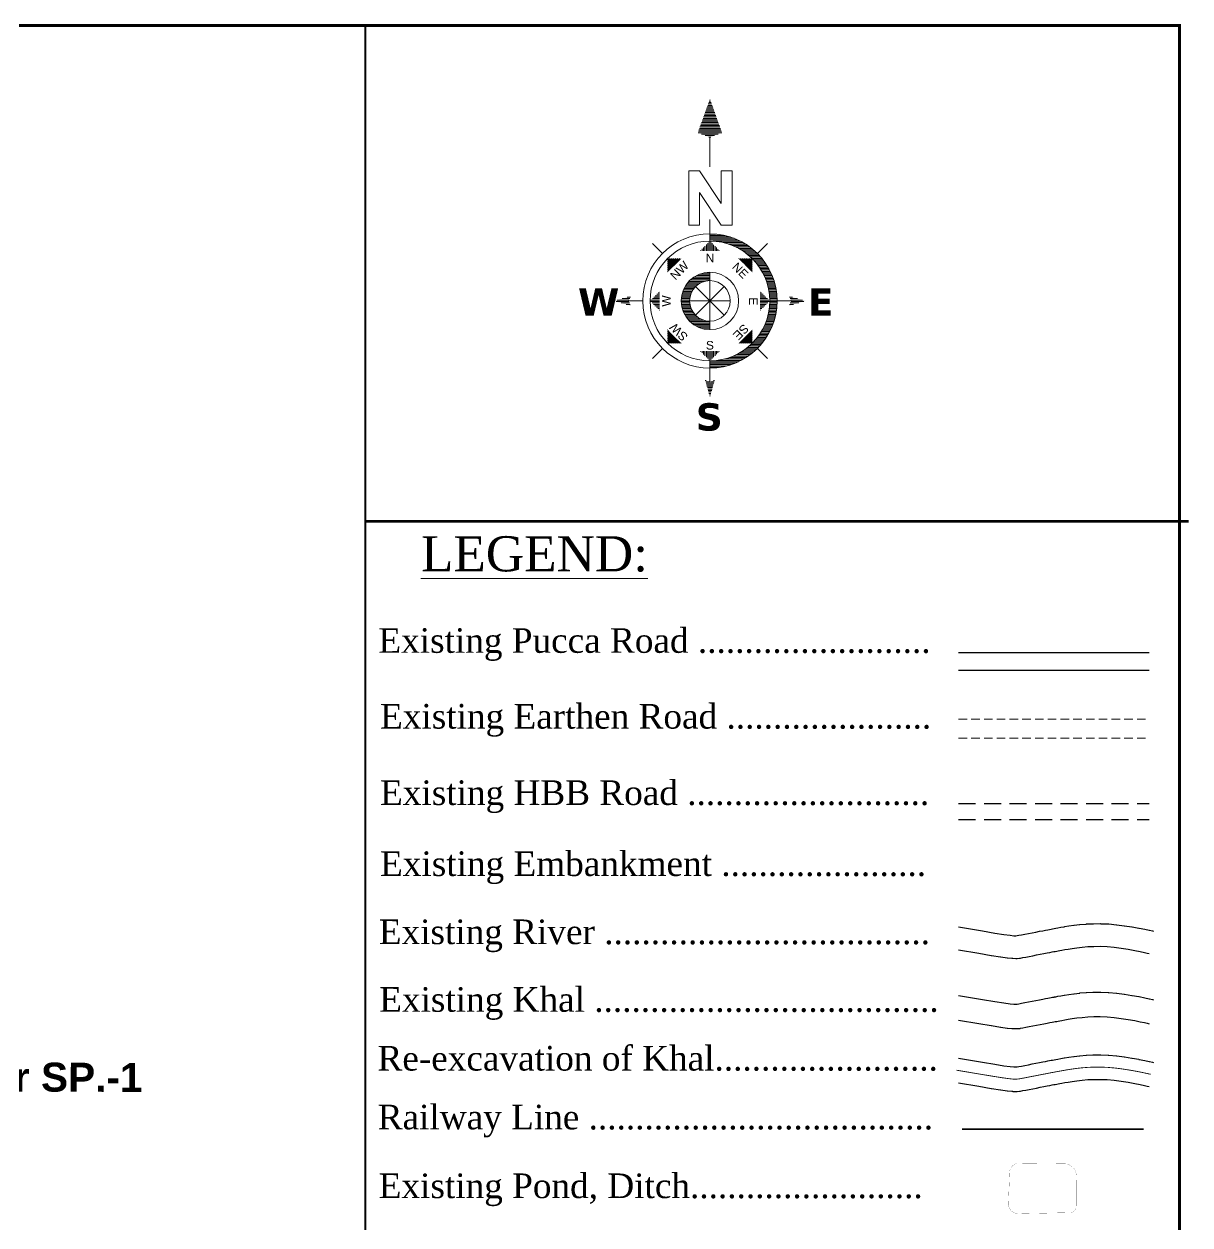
# Model space of a CAD drawing. Header units: millimetres. Extents: x 103 to 39683, y -105172 to -48.
# Drawn here: x 38998 to 39683, y -104500 to -103794 of the extents above; entities that cross this region are included whole.
import ezdxf
from ezdxf.enums import TextEntityAlignment as Align

# ---------------------------------------------------------------- set-up
doc = ezdxf.new("R2010")
doc.units = ezdxf.units.MM
doc.header["$MEASUREMENT"] = 0
for name, pattern in [('CENTERX2', [4, 2.5, -0.5, 0.5, -0.5]), ('DASHED2', [0.375, 0.25, -0.125]), ('HIDDENX2', [0.75, 0.5, -0.25])]:
    doc.linetypes.add(name, pattern=pattern)
for name, color, linetype in [('boundary', 7, 'Continuous'), ('Earthen Emb', 42, 'Continuous'), ('HBB_BFS Road', 7, 'DASHED2'), ('Khal', 4, 'Continuous'), ('RIVER', 150, 'Continuous'), ('TEXT', 5, 'Continuous')]:
    doc.layers.add(name, color=color, linetype=linetype)
for name, color, linetype, lineweight in [('Earthan Road', 7, 'DASHED2', 9), ('line', 10, 'Continuous', 9), ('OUTLINE', 7, 'Continuous', 15), ('p2', 32, 'Continuous', 15), ('Pond or Ditch', 7, 'Continuous', 9), ('PUCCA ROAD', 1, 'Continuous', 30), ('Rail Line', 14, 'TRACKS', 35)]:
    doc.layers.add(name, color=color, linetype=linetype, lineweight=lineweight)
doc.styles.add('b', font='times.ttf')
doc.styles.add('LEG', font='romantic.ttf')
doc.styles.add('Romans', font='arial.ttf')
doc.styles.get("Standard").update_dxf_attribs({"font": 'arial.ttf'})
doc.styles.add('sum', font='arialbd.ttf')
doc.linetypes.add('TRACKS', pattern='A,0.15,[130,ltypeshp.shx,S=0.25,R=0,X=0,Y=0],0.15', length=0.3)
pattern_1 = [(360, (26.19663, 31.512), (2e-14, 0.2822134), [])]
pattern_2 = [(360, (26.19663, 27.11894), (2e-14, 0.2822134), [])]
pattern_3 = [(180, (26.19663, 27.11894), (2e-14, 0.2822134), [])]
pattern_4 = [(45, (26.19663, 27.11894), (-0.199555, 0.199555), [])]
pattern_5 = [(90, (26.19663, 27.11894), (-0.2822134, 2e-14), [])]
pattern_6 = [(135, (26.19663, 27.11894), (-0.199555, -0.199555), [])]
pattern_7 = [(180, (26.19663, 27.11894), (-2e-14, -0.2822134), [])]
pattern_8 = [(225, (26.19663, 27.11894), (0.199555, -0.199555), [])]
pattern_9 = [(270, (26.19663, 27.11894), (0.2822134, -2e-14), [])]
pattern_10 = [(315, (26.19663, 27.11894), (0.199555, 0.199555), [])]

# ---------------------------------------------------------------- blocks, each defined once
blk = doc.blocks.new('A$C5FE22593')
h = blk.add_hatch()
h.set_pattern_fill('_USER', color=11, scale=0.282213, style=0, pattern_type=0)
h.set_pattern_definition(pattern_1)
h.paths.add_polyline_path([(26.2, 66.79), (23.84, 60.2), (26.2, 59.26), (28.55, 60.2)])
h = blk.add_hatch()
h.set_pattern_fill('_USER', color=11, scale=0.282213, style=0, pattern_type=0)
h.set_pattern_definition(pattern_1)
h.paths.add_polyline_path([(26.2, 66.79), (23.84, 60.2), (26.2, 59.26), (28.55, 60.2)])
h = blk.add_hatch()
h.set_pattern_fill('_USER', color=11, scale=0.282213, style=0, pattern_type=0)
h.set_pattern_definition(pattern_1)
h.paths.add_polyline_path([(26.2, 66.79), (23.84, 60.2), (26.2, 59.26), (28.55, 60.2)])
h = blk.add_hatch()
h.set_pattern_fill('_USER', color=11, scale=0.282213, style=0, pattern_type=0)
h.set_pattern_definition(pattern_1)
h.paths.add_polyline_path([(26.2, 66.79), (23.84, 60.2), (26.2, 59.26), (28.55, 60.2)])
h = blk.add_hatch(color=11)
h.paths.add_polyline_path([(26.2, 15.36), (26.2, 13.92, 1), (26.2, 40.32), (26.2, 38.88, -1)])
h.paths.add_polyline_path([(26.2, 31.11), (26.2, 32.76, 1), (26.2, 21.47), (26.2, 23.13, -1)])
h = blk.add_hatch(color=11)
h.paths.add_polyline_path([(26.2, 15.36), (26.2, 13.92, 1), (26.2, 40.32), (26.2, 38.88, -1)])
h.paths.add_polyline_path([(26.2, 31.11), (26.2, 32.76, 1), (26.2, 21.47), (26.2, 23.13, -1)])
h = blk.add_hatch(color=11)
h.paths.add_polyline_path([(26.2, 15.36), (26.2, 13.92, 1), (26.2, 40.32), (26.2, 38.88, -1)])
h.paths.add_polyline_path([(26.2, 31.11), (26.2, 32.76, 1), (26.2, 21.47), (26.2, 23.13, -1)])
h = blk.add_hatch(color=11)
h.paths.add_polyline_path([(26.2, 15.36), (26.2, 13.92, 1), (26.2, 40.32), (26.2, 38.88, -1)])
h.paths.add_polyline_path([(26.2, 31.11), (26.2, 32.76, 1), (26.2, 21.47), (26.2, 23.13, -1)])
h = blk.add_hatch()
h.set_pattern_fill('_USER', color=11, scale=0.282213, style=0, pattern_type=0)
h.set_pattern_definition(pattern_2)
h.paths.add_polyline_path([(39.4, 27.12, 0.414214), (26.2, 40.32), (26.2, 38.88, -0.414214), (37.96, 27.12, -0.414214), (26.2, 15.36), (26.2, 13.92, 0.414214)])
h = blk.add_hatch()
h.set_pattern_fill('_USER', color=11, scale=0.282213, style=0, pattern_type=0)
h.set_pattern_definition(pattern_2)
h.paths.add_polyline_path([(39.4, 27.12, 0.414214), (26.2, 40.32), (26.2, 38.88, -0.414214), (37.96, 27.12, -0.414214), (26.2, 15.36), (26.2, 13.92, 0.414214)])
h = blk.add_hatch()
h.set_pattern_fill('_USER', color=11, scale=0.282213, style=0, pattern_type=0)
h.set_pattern_definition(pattern_2)
h.paths.add_polyline_path([(39.4, 27.12, 0.414214), (26.2, 40.32), (26.2, 38.88, -0.414214), (37.96, 27.12, -0.414214), (26.2, 15.36), (26.2, 13.92, 0.414214)])
h = blk.add_hatch()
h.set_pattern_fill('_USER', color=11, scale=0.282213, style=0, pattern_type=0)
h.set_pattern_definition(pattern_2)
h.paths.add_polyline_path([(39.4, 27.12, 0.414214), (26.2, 40.32), (26.2, 38.88, -0.414214), (37.96, 27.12, -0.414214), (26.2, 15.36), (26.2, 13.92, 0.414214)])
h = blk.add_hatch()
h.set_pattern_fill('_USER', color=11, scale=0.282213, angle=90, style=0, pattern_type=0)
h.set_pattern_definition(pattern_5)
h.paths.add_polyline_path([(28.08, 37), (26.2, 38.88), (24.32, 37)])
h = blk.add_hatch()
h.set_pattern_fill('_USER', color=11, scale=0.282213, angle=90, style=0, pattern_type=0)
h.set_pattern_definition(pattern_5)
h.paths.add_polyline_path([(28.08, 37), (26.2, 38.88), (24.32, 37)])
h = blk.add_hatch()
h.set_pattern_fill('_USER', color=11, scale=0.282213, angle=90, style=0, pattern_type=0)
h.set_pattern_definition(pattern_5)
h.paths.add_polyline_path([(28.08, 37), (26.2, 38.88), (24.32, 37)])
h = blk.add_hatch()
h.set_pattern_fill('_USER', color=11, scale=0.282213, angle=90, style=0, pattern_type=0)
h.set_pattern_definition(pattern_5)
h.paths.add_polyline_path([(28.08, 37), (26.2, 38.88), (24.32, 37)])
h = blk.add_hatch()
h.set_pattern_fill('_USER', color=11, scale=0.282213, angle=135, style=0, pattern_type=0)
h.set_pattern_definition(pattern_6)
h.paths.add_polyline_path([(20.54, 35.43), (17.88, 35.43), (17.88, 32.77)])
h = blk.add_hatch()
h.set_pattern_fill('_USER', color=11, scale=0.282213, angle=135, style=0, pattern_type=0)
h.set_pattern_definition(pattern_6)
h.paths.add_polyline_path([(20.54, 35.43), (17.88, 35.43), (17.88, 32.77)])
h = blk.add_hatch()
h.set_pattern_fill('_USER', color=11, scale=0.282213, angle=135, style=0, pattern_type=0)
h.set_pattern_definition(pattern_6)
h.paths.add_polyline_path([(20.54, 35.43), (17.88, 35.43), (17.88, 32.77)])
h = blk.add_hatch()
h.set_pattern_fill('_USER', color=11, scale=0.282213, angle=135, style=0, pattern_type=0)
h.set_pattern_definition(pattern_6)
h.paths.add_polyline_path([(20.54, 35.43), (17.88, 35.43), (17.88, 32.77)])
h = blk.add_hatch()
h.set_pattern_fill('_USER', color=11, scale=0.282213, angle=45, style=0, pattern_type=0)
h.set_pattern_definition(pattern_4)
h.paths.add_polyline_path([(34.51, 32.77), (34.51, 35.43), (31.85, 35.43)])
h = blk.add_hatch()
h.set_pattern_fill('_USER', color=11, scale=0.282213, angle=45, style=0, pattern_type=0)
h.set_pattern_definition(pattern_4)
h.paths.add_polyline_path([(34.51, 32.77), (34.51, 35.43), (31.85, 35.43)])
h = blk.add_hatch()
h.set_pattern_fill('_USER', color=11, scale=0.282213, angle=45, style=0, pattern_type=0)
h.set_pattern_definition(pattern_4)
h.paths.add_polyline_path([(34.51, 32.77), (34.51, 35.43), (31.85, 35.43)])
h = blk.add_hatch()
h.set_pattern_fill('_USER', color=11, scale=0.282213, angle=45, style=0, pattern_type=0)
h.set_pattern_definition(pattern_4)
h.paths.add_polyline_path([(34.51, 32.77), (34.51, 35.43), (31.85, 35.43)])
h = blk.add_hatch()
h.set_pattern_fill('_USER', color=11, scale=0.282213, style=0, pattern_type=0)
h.set_pattern_definition(pattern_2)
h.paths.add_polyline_path([(26.2, 31.11), (26.2, 32.76, 0.414214), (20.55, 27.12, 0.414214), (26.2, 21.47), (26.2, 23.13, -0.414214), (22.21, 27.12, -0.414214)])
h = blk.add_hatch()
h.set_pattern_fill('_USER', color=11, scale=0.282213, style=0, pattern_type=0)
h.set_pattern_definition(pattern_2)
h.paths.add_polyline_path([(26.2, 31.11), (26.2, 32.76, 0.414214), (20.55, 27.12, 0.414214), (26.2, 21.47), (26.2, 23.13, -0.414214), (22.21, 27.12, -0.414214)])
h = blk.add_hatch()
h.set_pattern_fill('_USER', color=11, scale=0.282213, style=0, pattern_type=0)
h.set_pattern_definition(pattern_2)
h.paths.add_polyline_path([(26.2, 31.11), (26.2, 32.76, 0.414214), (20.55, 27.12, 0.414214), (26.2, 21.47), (26.2, 23.13, -0.414214), (22.21, 27.12, -0.414214)])
h = blk.add_hatch()
h.set_pattern_fill('_USER', color=11, scale=0.282213, style=0, pattern_type=0)
h.set_pattern_definition(pattern_2)
h.paths.add_polyline_path([(26.2, 31.11), (26.2, 32.76, 0.414214), (20.55, 27.12, 0.414214), (26.2, 21.47), (26.2, 23.13, -0.414214), (22.21, 27.12, -0.414214)])
h = blk.add_hatch()
h.set_pattern_fill('_USER', color=11, scale=0.282213, angle=180, style=0, pattern_type=0)
h.set_pattern_definition(pattern_7)
h.paths.add_polyline_path([(16.32, 29), (14.44, 27.12), (16.32, 25.24)])
h = blk.add_hatch()
h.set_pattern_fill('_USER', color=11, scale=0.282213, angle=180, style=0, pattern_type=0)
h.set_pattern_definition(pattern_7)
h.paths.add_polyline_path([(16.32, 29), (14.44, 27.12), (16.32, 25.24)])
h = blk.add_hatch()
h.set_pattern_fill('_USER', color=11, scale=0.282213, angle=180, style=0, pattern_type=0)
h.set_pattern_definition(pattern_7)
h.paths.add_polyline_path([(16.32, 29), (14.44, 27.12), (16.32, 25.24)])
h = blk.add_hatch()
h.set_pattern_fill('_USER', color=11, scale=0.282213, angle=180, style=0, pattern_type=0)
h.set_pattern_definition(pattern_7)
h.paths.add_polyline_path([(16.32, 29), (14.44, 27.12), (16.32, 25.24)])
h = blk.add_hatch()
h.set_pattern_fill('_USER', color=11, scale=0.282213, style=0, pattern_type=0)
h.set_pattern_definition(pattern_2)
h.paths.add_polyline_path([(36.07, 29), (36.07, 25.24), (37.96, 27.12)])
h = blk.add_hatch()
h.set_pattern_fill('_USER', color=11, scale=0.282213, style=0, pattern_type=0)
h.set_pattern_definition(pattern_2)
h.paths.add_polyline_path([(36.07, 29), (36.07, 25.24), (37.96, 27.12)])
h = blk.add_hatch()
h.set_pattern_fill('_USER', color=11, scale=0.282213, style=0, pattern_type=0)
h.set_pattern_definition(pattern_2)
h.paths.add_polyline_path([(36.07, 29), (36.07, 25.24), (37.96, 27.12)])
h = blk.add_hatch()
h.set_pattern_fill('_USER', color=11, scale=0.282213, style=0, pattern_type=0)
h.set_pattern_definition(pattern_2)
h.paths.add_polyline_path([(36.07, 29), (36.07, 25.24), (37.96, 27.12)])
h = blk.add_hatch()
h.set_pattern_fill('_USER', color=11, scale=0.282213, style=0, pattern_type=0)
h.set_pattern_definition(pattern_3)
h.paths.add_polyline_path([(10.67, 26.18), (10.2, 27.12), (10.67, 28.06), (7.38, 27.12)])
h = blk.add_hatch()
h.set_pattern_fill('_USER', color=11, scale=0.282213, style=0, pattern_type=0)
h.set_pattern_definition(pattern_3)
h.paths.add_polyline_path([(10.67, 26.18), (10.2, 27.12), (10.67, 28.06), (7.38, 27.12)])
h = blk.add_hatch()
h.set_pattern_fill('_USER', color=11, scale=0.282213, style=0, pattern_type=0)
h.set_pattern_definition(pattern_3)
h.paths.add_polyline_path([(10.67, 26.18), (10.2, 27.12), (10.67, 28.06), (7.38, 27.12)])
h = blk.add_hatch()
h.set_pattern_fill('_USER', color=11, scale=0.282213, style=0, pattern_type=0)
h.set_pattern_definition(pattern_3)
h.paths.add_polyline_path([(10.67, 26.18), (10.2, 27.12), (10.67, 28.06), (7.38, 27.12)])
h = blk.add_hatch()
h.set_pattern_fill('_USER', color=11, scale=0.282213, style=0, pattern_type=0)
h.set_pattern_definition(pattern_2)
h.paths.add_polyline_path([(45.01, 27.12), (41.72, 28.06), (42.19, 27.12), (41.72, 26.18)])
h = blk.add_hatch()
h.set_pattern_fill('_USER', color=11, scale=0.282213, style=0, pattern_type=0)
h.set_pattern_definition(pattern_2)
h.paths.add_polyline_path([(45.01, 27.12), (41.72, 28.06), (42.19, 27.12), (41.72, 26.18)])
h = blk.add_hatch()
h.set_pattern_fill('_USER', color=11, scale=0.282213, style=0, pattern_type=0)
h.set_pattern_definition(pattern_2)
h.paths.add_polyline_path([(45.01, 27.12), (41.72, 28.06), (42.19, 27.12), (41.72, 26.18)])
h = blk.add_hatch()
h.set_pattern_fill('_USER', color=11, scale=0.282213, style=0, pattern_type=0)
h.set_pattern_definition(pattern_2)
h.paths.add_polyline_path([(45.01, 27.12), (41.72, 28.06), (42.19, 27.12), (41.72, 26.18)])
h = blk.add_hatch()
h.set_pattern_fill('_USER', color=11, scale=0.282213, angle=-135, style=0, pattern_type=0)
h.set_pattern_definition(pattern_8)
h.paths.add_polyline_path([(17.88, 21.46), (17.88, 18.8), (20.54, 18.8)])
h = blk.add_hatch()
h.set_pattern_fill('_USER', color=11, scale=0.282213, angle=-135, style=0, pattern_type=0)
h.set_pattern_definition(pattern_8)
h.paths.add_polyline_path([(17.88, 21.46), (17.88, 18.8), (20.54, 18.8)])
h = blk.add_hatch()
h.set_pattern_fill('_USER', color=11, scale=0.282213, angle=-135, style=0, pattern_type=0)
h.set_pattern_definition(pattern_8)
h.paths.add_polyline_path([(17.88, 21.46), (17.88, 18.8), (20.54, 18.8)])
h = blk.add_hatch()
h.set_pattern_fill('_USER', color=11, scale=0.282213, angle=-135, style=0, pattern_type=0)
h.set_pattern_definition(pattern_8)
h.paths.add_polyline_path([(17.88, 21.46), (17.88, 18.8), (20.54, 18.8)])
h = blk.add_hatch()
h.set_pattern_fill('_USER', color=11, scale=0.282213, angle=-45, style=0, pattern_type=0)
h.set_pattern_definition(pattern_10)
h.paths.add_polyline_path([(31.85, 18.8), (34.51, 18.8), (34.51, 21.46)])
h = blk.add_hatch()
h.set_pattern_fill('_USER', color=11, scale=0.282213, angle=-45, style=0, pattern_type=0)
h.set_pattern_definition(pattern_10)
h.paths.add_polyline_path([(31.85, 18.8), (34.51, 18.8), (34.51, 21.46)])
h = blk.add_hatch()
h.set_pattern_fill('_USER', color=11, scale=0.282213, angle=-45, style=0, pattern_type=0)
h.set_pattern_definition(pattern_10)
h.paths.add_polyline_path([(31.85, 18.8), (34.51, 18.8), (34.51, 21.46)])
h = blk.add_hatch()
h.set_pattern_fill('_USER', color=11, scale=0.282213, angle=-45, style=0, pattern_type=0)
h.set_pattern_definition(pattern_10)
h.paths.add_polyline_path([(31.85, 18.8), (34.51, 18.8), (34.51, 21.46)])
h = blk.add_hatch()
h.set_pattern_fill('_USER', color=11, scale=0.282213, angle=-90, style=0, pattern_type=0)
h.set_pattern_definition(pattern_9)
h.paths.add_polyline_path([(24.32, 17.24), (26.2, 15.36), (28.08, 17.24)])
h = blk.add_hatch()
h.set_pattern_fill('_USER', color=11, scale=0.282213, angle=-90, style=0, pattern_type=0)
h.set_pattern_definition(pattern_9)
h.paths.add_polyline_path([(24.32, 17.24), (26.2, 15.36), (28.08, 17.24)])
h = blk.add_hatch()
h.set_pattern_fill('_USER', color=11, scale=0.282213, angle=-90, style=0, pattern_type=0)
h.set_pattern_definition(pattern_9)
h.paths.add_polyline_path([(24.32, 17.24), (26.2, 15.36), (28.08, 17.24)])
h = blk.add_hatch()
h.set_pattern_fill('_USER', color=11, scale=0.282213, angle=-90, style=0, pattern_type=0)
h.set_pattern_definition(pattern_9)
h.paths.add_polyline_path([(24.32, 17.24), (26.2, 15.36), (28.08, 17.24)])
h = blk.add_hatch()
h.set_pattern_fill('_USER', color=11, scale=0.282213, style=0, pattern_type=0)
h.set_pattern_definition(pattern_2)
h.paths.add_polyline_path([(27.14, 11.6), (26.2, 11.13), (25.26, 11.6), (26.2, 8.3)])
h = blk.add_hatch()
h.set_pattern_fill('_USER', color=11, scale=0.282213, style=0, pattern_type=0)
h.set_pattern_definition(pattern_2)
h.paths.add_polyline_path([(27.14, 11.6), (26.2, 11.13), (25.26, 11.6), (26.2, 8.3)])
h = blk.add_hatch()
h.set_pattern_fill('_USER', color=11, scale=0.282213, style=0, pattern_type=0)
h.set_pattern_definition(pattern_2)
h.paths.add_polyline_path([(27.14, 11.6), (26.2, 11.13), (25.26, 11.6), (26.2, 8.3)])
h = blk.add_hatch()
h.set_pattern_fill('_USER', color=11, scale=0.282213, style=0, pattern_type=0)
h.set_pattern_definition(pattern_2)
h.paths.add_polyline_path([(27.14, 11.6), (26.2, 11.13), (25.26, 11.6), (26.2, 8.3)])
at = {"color": 11}
for p, q in [((26.2, 53.5), (26.2, 59.26)), ((26.2, 53.5), (26.2, 59.26)), ((26.2, 53.5), (26.2, 59.26)), ((26.2, 53.5), (26.2, 59.26)), ((26.2, 40.32), (26.2, 43.11)), ((26.2, 40.32), (26.2, 43.11)), ((26.2, 40.32), (26.2, 43.11)), ((26.2, 40.32), (26.2, 43.11)), ((26.2, 40.32), (26.2, 38.88)), ((26.2, 40.32), (26.2, 38.88)), ((26.2, 40.32), (26.2, 38.88)), ((26.2, 40.32), (26.2, 38.88)), ((16.86, 36.46), (14.89, 38.43)), ((16.86, 36.46), (14.89, 38.43)), ((16.86, 36.46), (14.89, 38.43)), ((16.86, 36.46), (14.89, 38.43)), ((35.53, 36.46), (37.5, 38.43)), ((35.53, 36.46), (37.5, 38.43)), ((35.53, 36.46), (37.5, 38.43)), ((35.53, 36.46), (37.5, 38.43)), ((26.2, 31.11), (26.2, 32.76)), ((26.2, 31.11), (26.2, 32.76)), ((26.2, 31.11), (26.2, 32.76)), ((26.2, 31.11), (26.2, 32.76)), ((26.2, 23.13), (26.2, 31.11)), ((26.2, 31.11), (26.2, 23.13)), ((26.2, 23.13), (26.2, 31.11)), ((26.2, 31.11), (26.2, 23.13)), ((26.2, 23.13), (26.2, 31.11)), ((26.2, 31.11), (26.2, 23.13)), ((26.2, 23.13), (26.2, 31.11)), ((26.2, 31.11), (26.2, 23.13)), ((23.37, 24.3), (29.02, 29.94)), ((29.02, 24.3), (23.37, 29.94)), ((29.02, 29.94), (23.37, 24.3)), ((23.37, 29.94), (29.02, 24.3)), ((23.37, 24.3), (29.02, 29.94)), ((29.02, 24.3), (23.37, 29.94)), ((29.02, 29.94), (23.37, 24.3)), ((23.37, 29.94), (29.02, 24.3)), ((23.37, 24.3), (29.02, 29.94)), ((29.02, 24.3), (23.37, 29.94)), ((29.02, 29.94), (23.37, 24.3)), ((23.37, 29.94), (29.02, 24.3)), ((23.37, 24.3), (29.02, 29.94)), ((29.02, 24.3), (23.37, 29.94)), ((29.02, 29.94), (23.37, 24.3)), ((23.37, 29.94), (29.02, 24.3)), ((12.99, 27.12), (10.2, 27.12)), ((12.99, 27.12), (10.2, 27.12)), ((12.99, 27.12), (10.2, 27.12)), ((12.99, 27.12), (10.2, 27.12)), ((22.21, 27.12), (30.19, 27.12)), ((30.19, 27.12), (22.21, 27.12)), ((22.21, 27.12), (30.19, 27.12)), ((30.19, 27.12), (22.21, 27.12)), ((22.21, 27.12), (30.19, 27.12)), ((30.19, 27.12), (22.21, 27.12)), ((22.21, 27.12), (30.19, 27.12)), ((30.19, 27.12), (22.21, 27.12)), ((39.4, 27.12), (42.19, 27.12)), ((39.4, 27.12), (42.19, 27.12)), ((39.4, 27.12), (42.19, 27.12)), ((39.4, 27.12), (42.19, 27.12)), ((26.2, 23.13), (26.2, 21.47)), ((26.2, 23.13), (26.2, 21.47)), ((26.2, 23.13), (26.2, 21.47)), ((26.2, 23.13), (26.2, 21.47)), ((16.86, 17.78), (14.89, 15.81)), ((16.86, 17.78), (14.89, 15.81)), ((16.86, 17.78), (14.89, 15.81)), ((16.86, 17.78), (14.89, 15.81)), ((35.53, 17.78), (37.5, 15.81)), ((35.53, 17.78), (37.5, 15.81)), ((35.53, 17.78), (37.5, 15.81)), ((35.53, 17.78), (37.5, 15.81)), ((26.2, 13.92), (26.2, 15.36)), ((26.2, 13.92), (26.2, 15.36)), ((26.2, 13.92), (26.2, 15.36)), ((26.2, 13.92), (26.2, 15.36)), ((26.2, 13.92), (26.2, 11.13)), ((26.2, 13.92), (26.2, 11.13)), ((26.2, 13.92), (26.2, 11.13)), ((26.2, 13.92), (26.2, 11.13))]:
    blk.add_line(p, q, dxfattribs=at)
at = {"color": 1}
for p, q in [((22.03, 52.68), (24.16, 52.68)), ((22.03, 42.01), (22.03, 52.68)), ((22.03, 52.68), (24.16, 52.68)), ((22.03, 42.01), (22.03, 52.68)), ((22.03, 52.68), (24.16, 52.68)), ((22.03, 42.01), (22.03, 52.68)), ((22.03, 52.68), (24.16, 52.68)), ((22.03, 42.01), (22.03, 52.68)), ((24.16, 52.68), (28.43, 46.28)), ((24.16, 52.68), (28.43, 46.28)), ((24.16, 52.68), (28.43, 46.28)), ((24.16, 52.68), (28.43, 46.28)), ((28.43, 52.68), (30.56, 52.68)), ((28.43, 46.28), (28.43, 52.68)), ((28.43, 52.68), (30.56, 52.68)), ((28.43, 46.28), (28.43, 52.68)), ((28.43, 52.68), (30.56, 52.68)), ((28.43, 46.28), (28.43, 52.68)), ((28.43, 52.68), (30.56, 52.68)), ((28.43, 46.28), (28.43, 52.68)), ((30.56, 52.68), (30.56, 42.01)), ((30.56, 52.68), (30.56, 42.01)), ((30.56, 52.68), (30.56, 42.01)), ((30.56, 52.68), (30.56, 42.01)), ((24.16, 48.41), (24.16, 42.01)), ((28.43, 42.01), (24.16, 48.41)), ((24.16, 48.41), (24.16, 42.01)), ((28.43, 42.01), (24.16, 48.41)), ((24.16, 48.41), (24.16, 42.01)), ((28.43, 42.01), (24.16, 48.41)), ((24.16, 48.41), (24.16, 42.01)), ((28.43, 42.01), (24.16, 48.41)), ((24.16, 42.01), (22.03, 42.01)), ((24.16, 42.01), (22.03, 42.01)), ((24.16, 42.01), (22.03, 42.01)), ((24.16, 42.01), (22.03, 42.01)), ((30.56, 42.01), (28.43, 42.01)), ((30.56, 42.01), (28.43, 42.01)), ((30.56, 42.01), (28.43, 42.01)), ((30.56, 42.01), (28.43, 42.01))]:
    blk.add_line(p, q, dxfattribs=at)
at = {"color": 11}
for radius in [13.2, 13.2, 13.2, 13.2, 11.76, 11.76, 11.76, 11.76, 5.64, 5.64, 5.64, 5.64, 3.99, 3.99, 3.99, 3.99]:
    blk.add_circle((26.2, 27.12), radius, dxfattribs=at)
for points in [[(26.2, 66.79), (23.84, 60.2), (26.2, 59.26)], [(26.2, 66.79), (23.84, 60.2), (26.2, 59.26)], [(26.2, 66.79), (23.84, 60.2), (26.2, 59.26)], [(26.2, 66.79), (23.84, 60.2), (26.2, 59.26)], [(26.2, 59.26), (28.55, 60.2), (26.2, 66.79)], [(26.2, 59.26), (28.55, 60.2), (26.2, 66.79)], [(26.2, 59.26), (28.55, 60.2), (26.2, 66.79)], [(26.2, 59.26), (28.55, 60.2), (26.2, 66.79)], [(26.2, 38.88), (28.08, 37), (24.32, 37)], [(26.2, 38.88), (28.08, 37), (24.32, 37)], [(26.2, 38.88), (28.08, 37), (24.32, 37)], [(26.2, 38.88), (28.08, 37), (24.32, 37)], [(17.88, 35.43), (20.54, 35.43), (17.88, 32.77)], [(17.88, 35.43), (20.54, 35.43), (17.88, 32.77)], [(17.88, 35.43), (20.54, 35.43), (17.88, 32.77)], [(17.88, 35.43), (20.54, 35.43), (17.88, 32.77)], [(34.51, 35.43), (34.51, 32.77), (31.85, 35.43)], [(34.51, 35.43), (34.51, 32.77), (31.85, 35.43)], [(34.51, 35.43), (34.51, 32.77), (31.85, 35.43)], [(34.51, 35.43), (34.51, 32.77), (31.85, 35.43)], [(14.44, 27.12), (16.32, 29), (16.32, 25.24)], [(14.44, 27.12), (16.32, 29), (16.32, 25.24)], [(14.44, 27.12), (16.32, 29), (16.32, 25.24)], [(14.44, 27.12), (16.32, 29), (16.32, 25.24)], [(37.96, 27.12), (36.07, 25.24), (36.07, 29)], [(37.96, 27.12), (36.07, 25.24), (36.07, 29)], [(37.96, 27.12), (36.07, 25.24), (36.07, 29)], [(37.96, 27.12), (36.07, 25.24), (36.07, 29)], [(7.38, 27.12), (10.67, 28.06), (10.2, 27.12)], [(7.38, 27.12), (10.67, 28.06), (10.2, 27.12)], [(7.38, 27.12), (10.67, 28.06), (10.2, 27.12)], [(7.38, 27.12), (10.67, 28.06), (10.2, 27.12)], [(10.67, 26.18), (10.2, 27.12), (7.38, 27.12)], [(10.67, 26.18), (10.2, 27.12), (7.38, 27.12)], [(10.67, 26.18), (10.2, 27.12), (7.38, 27.12)], [(10.67, 26.18), (10.2, 27.12), (7.38, 27.12)], [(41.72, 28.06), (42.19, 27.12), (45.01, 27.12)], [(41.72, 28.06), (42.19, 27.12), (45.01, 27.12)], [(41.72, 28.06), (42.19, 27.12), (45.01, 27.12)], [(41.72, 28.06), (42.19, 27.12), (45.01, 27.12)], [(45.01, 27.12), (41.72, 26.18), (42.19, 27.12)], [(45.01, 27.12), (41.72, 26.18), (42.19, 27.12)], [(45.01, 27.12), (41.72, 26.18), (42.19, 27.12)], [(45.01, 27.12), (41.72, 26.18), (42.19, 27.12)], [(17.88, 18.8), (17.88, 21.46), (20.54, 18.8)], [(17.88, 18.8), (17.88, 21.46), (20.54, 18.8)], [(17.88, 18.8), (17.88, 21.46), (20.54, 18.8)], [(17.88, 18.8), (17.88, 21.46), (20.54, 18.8)], [(34.51, 18.8), (31.85, 18.8), (34.51, 21.46)], [(34.51, 18.8), (31.85, 18.8), (34.51, 21.46)], [(34.51, 18.8), (31.85, 18.8), (34.51, 21.46)], [(34.51, 18.8), (31.85, 18.8), (34.51, 21.46)], [(26.2, 15.36), (24.32, 17.24), (28.08, 17.24)], [(26.2, 15.36), (24.32, 17.24), (28.08, 17.24)], [(26.2, 15.36), (24.32, 17.24), (28.08, 17.24)], [(26.2, 15.36), (24.32, 17.24), (28.08, 17.24)], [(26.2, 8.3), (25.26, 11.6), (26.2, 11.13)], [(26.2, 8.3), (25.26, 11.6), (26.2, 11.13)], [(26.2, 8.3), (25.26, 11.6), (26.2, 11.13)], [(26.2, 8.3), (25.26, 11.6), (26.2, 11.13)], [(27.14, 11.6), (26.2, 11.13), (26.2, 8.3)], [(27.14, 11.6), (26.2, 11.13), (26.2, 8.3)], [(27.14, 11.6), (26.2, 11.13), (26.2, 8.3)], [(27.14, 11.6), (26.2, 11.13), (26.2, 8.3)]]:
    blk.add_solid(points, dxfattribs=at)
at = {"color": 11, "style": 'Romans'}
for s, p in [('N', (26.2, 34.74)), ('N', (26.2, 34.74)), ('N', (26.2, 34.74)), ('N', (26.2, 34.74)), ('S', (26.19, 17.56)), ('S', (26.19, 17.56)), ('S', (26.19, 17.56)), ('S', (26.19, 17.56))]:
    blk.add_text(s, height=1.69, dxfattribs=at).set_placement(p, align=Align.CENTER)
for s, height, rotation, p in [('NW', 1.693, 45, (20.81, 32.51)), ('NW', 1.693, 45, (20.81, 32.51)), ('NW', 1.693, 45, (20.81, 32.51)), ('NW', 1.693, 45, (20.81, 32.51)), ('NE', 1.693, 315, (31.57, 32.5)), ('NE', 1.693, 315, (31.57, 32.5)), ('NE', 1.693, 315, (31.57, 32.5)), ('NE', 1.693, 315, (31.57, 32.5)), ('W', 1.69, 90, (18.48, 27.11)), ('W', 1.69, 90, (18.48, 27.11)), ('W', 1.69, 90, (18.48, 27.11)), ('W', 1.69, 90, (18.48, 27.11)), ('E', 1.69, 270, (33.89, 27.05)), ('E', 1.69, 270, (33.89, 27.05)), ('E', 1.69, 270, (33.89, 27.05)), ('E', 1.69, 270, (33.89, 27.05)), ('SW', 1.693, 135, (20.67, 21.59)), ('SW', 1.693, 135, (20.67, 21.59)), ('SW', 1.693, 135, (20.67, 21.59)), ('SW', 1.693, 135, (20.67, 21.59)), ('SE', 1.693, 225, (31.7, 21.6)), ('SE', 1.693, 225, (31.7, 21.6)), ('SE', 1.693, 225, (31.7, 21.6)), ('SE', 1.693, 225, (31.7, 21.6))]:
    blk.add_text(s, height=height, rotation=rotation, dxfattribs=at).set_placement(p, align=Align.CENTER)
at = {"layer": 'p2', "color": 1, "char_height": 5.3676, "attachment_point": 5}
for s, insert in [('{\\fVerdana|b1|i0|c0|p34;W}', (4.33, 26.9)), ('{\\fVerdana|b1|i0|c0|p34;W}', (4.33, 26.9)), ('{\\fVerdana|b1|i0|c0|p34;W}', (4.33, 26.9)), ('{\\fVerdana|b1|i0|c0|p34;W}', (4.33, 26.9)), ('{\\fVerdana|b1|i0|c0|p34;E}', (47.97, 26.9)), ('{\\fVerdana|b1|i0|c0|p34;E}', (47.97, 26.9)), ('{\\fVerdana|b1|i0|c0|p34;E}', (47.97, 26.9)), ('{\\fVerdana|b1|i0|c0|p34;E}', (47.97, 26.9)), ('{\\fVerdana|b1|i0|c0|p34;S}', (26.07, 4.27)), ('{\\fVerdana|b1|i0|c0|p34;S}', (26.07, 4.27)), ('{\\fVerdana|b1|i0|c0|p34;S}', (26.07, 4.27)), ('{\\fVerdana|b1|i0|c0|p34;S}', (26.07, 4.27))]:
    blk.add_mtext(s, dxfattribs=dict(at, insert=insert))

msp = doc.modelspace()

# ---------------------------------------------------------------- linework, layer by layer
at = {"layer": 'boundary', "color": 0}
for points, const_width in [([(37745.53, -103794.5), (39677.19, -103794.5), (39677.19, -105171.42), (37745.53, -105171.42), (37745.53, -103794.5)], 1.76), ([(39198.34, -104927.52), (39198.34, -103794.5)], 1.28), ([(39198.34, -104086.2), (39682.62, -104086.2)], 1.47)]:
    msp.add_lwpolyline(points, dxfattribs=dict(at, const_width=const_width))
at = {"layer": 'Earthan Road', "color": 7, "linetype": 'HIDDENX2', "ltscale": 10}
for points in [[(39547.23, -104202.67), (39659.36, -104202.67)], [(39547.23, -104213.68), (39659.28, -104213.68)]]:
    msp.add_lwpolyline(points, dxfattribs=at)
at = {"layer": 'Earthen Emb', "lineweight": 30}
for points in [[(39547.23, -104291.86, 0, 0, 0), (39659.28, -104291.86, 4.79, 4.79, 0)], [(39547.23, -104303.62, 0, 0, 0), (39659.28, -104303.62, 4.79, 4.79, 0)]]:
    msp.add_lwpolyline(points, format="xyseb", dxfattribs=at)
at = {"layer": 'HBB_BFS Road', "color": 1, "linetype": 'DASHED2', "lineweight": 25, "ltscale": 40, "flags": 128}
for points in [[(39547.23, -104252.18), (39659.36, -104252.18)], [(39547.23, -104261.53), (39659.28, -104261.53)]]:
    msp.add_lwpolyline(points, dxfattribs=at)
at = {"layer": 'Khal', "color": 4, "linetype": 'Continuous'}
for points in [[(39547.23, -104365.1), (39561.32, -104367.47), (39568.65, -104368.68), (39573.95, -104369.52), (39577.56, -104370.03), (39579.78, -104370.25), (39580.94, -104370.29), (39581.65, -104370.22), (39582.67, -104370.04), (39584.27, -104369.73), (39586.2, -104369.36), (39588.31, -104368.95), (39590.52, -104368.52), (39592.72, -104368.1), (39594.84, -104367.69), (39596.77, -104367.32), (39598.42, -104367), (39599.73, -104366.74), (39600.78, -104366.54, -0.000461), (39600.79, -104366.54), (39601.68, -104366.37, -0.000727), (39601.7, -104366.37), (39602.52, -104366.21, -0.000788), (39602.54, -104366.21), (39603.41, -104366.05, -0.0006), (39603.43, -104366.04), (39604.45, -104365.86, -0.00033), (39604.45, -104365.86), (39605.73, -104365.63), (39607.36, -104365.34, -0.000676), (39607.38, -104365.33), (39609.44, -104364.97, -0.003183), (39609.52, -104364.95), (39612.02, -104364.54, -0.005207), (39612.15, -104364.52), (39615.03, -104364.11, -0.006703), (39615.21, -104364.09), (39618.45, -104363.71, -0.007978), (39618.66, -104363.69), (39622.21, -104363.4, -0.009172), (39622.46, -104363.38), (39626.3, -104363.2, -0.010353), (39626.57, -104363.2), (39630.66, -104363.18, -0.01156), (39630.97, -104363.18), (39635.27, -104363.36, -0.011928), (39635.59, -104363.38), (39640.05, -104363.78, -0.009419), (39640.3, -104363.81), (39644.75, -104364.37, -0.007149), (39644.94, -104364.4), (39649.21, -104365.07, -0.0056), (39649.36, -104365.09), (39653.26, -104365.79, -0.004498), (39653.38, -104365.82), (39656.73, -104366.48, -0.003682), (39656.82, -104366.5), (39659.44, -104367.06, -0.003044), (39659.52, -104367.08), (39661.23, -104367.46, -0.002369), (39661.29, -104367.48), (39661.9, -104367.62)], [(39547.23, -104379.67), (39559.12, -104381.67, 0.000575), (39559.14, -104381.67), (39566.49, -104382.89, 0.001752), (39566.54, -104382.89), (39571.92, -104383.74, 0.00424), (39572.03, -104383.76), (39575.82, -104384.29, 0.009421), (39576.07, -104384.32), (39578.67, -104384.59, 0.018889), (39579.17, -104384.62), (39580.97, -104384.67, 0.028642), (39581.73, -104384.65), (39583.11, -104384.53, 0.022093), (39583.7, -104384.45), (39585.06, -104384.21, 0.00369), (39585.15, -104384.19), (39586.8, -104383.87), (39588.73, -104383.5), (39590.85, -104383.09), (39593.05, -104382.66), (39595.26, -104382.24), (39597.37, -104381.83), (39599.3, -104381.45), (39600.95, -104381.14), (39602.26, -104380.88), (39603.29, -104380.68), (39604.16, -104380.52), (39604.97, -104380.37), (39605.82, -104380.21), (39606.83, -104380.03), (39608.09, -104379.8), (39609.71, -104379.51), (39611.73, -104379.15), (39614.11, -104378.76), (39616.83, -104378.37), (39619.87, -104378.02), (39623.2, -104377.74), (39626.78, -104377.58), (39630.57, -104377.56), (39634.56, -104377.72), (39638.74, -104378.09), (39642.97, -104378.63), (39647.07, -104379.28), (39650.84, -104379.95), (39654.09, -104380.6), (39656.62, -104381.14), (39658.25, -104381.51), (39659.28, -104381.75)]]:
    msp.add_lwpolyline(points, format="xyb", dxfattribs=at)
at = {"layer": 'Khal', "color": 3, "lineweight": 25, "ltscale": 0.1}
for points in [[(39547.23, -104402.03), (39561.32, -104404.4), (39568.65, -104405.61), (39573.95, -104406.45), (39577.56, -104406.96), (39579.78, -104407.18), (39580.94, -104407.22), (39581.65, -104407.15), (39582.67, -104406.97), (39584.27, -104406.66), (39586.2, -104406.29), (39588.31, -104405.88), (39590.52, -104405.45), (39592.72, -104405.03), (39594.84, -104404.62), (39596.77, -104404.25), (39598.42, -104403.93), (39599.73, -104403.67), (39600.78, -104403.47, -0.000461), (39600.79, -104403.47), (39601.68, -104403.3, -0.000727), (39601.7, -104403.3), (39602.52, -104403.14, -0.000788), (39602.54, -104403.14), (39603.41, -104402.98, -0.0006), (39603.43, -104402.97), (39604.45, -104402.79, -0.00033), (39604.45, -104402.79), (39605.73, -104402.56), (39607.36, -104402.26, -0.000676), (39607.38, -104402.26), (39609.44, -104401.9, -0.003183), (39609.52, -104401.88), (39612.02, -104401.47, -0.005207), (39612.15, -104401.45), (39615.03, -104401.04, -0.006703), (39615.21, -104401.02), (39618.45, -104400.64, -0.007978), (39618.66, -104400.62), (39622.21, -104400.33, -0.009172), (39622.46, -104400.31), (39626.3, -104400.13, -0.010353), (39626.57, -104400.13), (39630.66, -104400.11, -0.01156), (39630.97, -104400.11), (39635.27, -104400.29, -0.011928), (39635.59, -104400.31), (39640.05, -104400.71, -0.009419), (39640.3, -104400.73), (39644.75, -104401.3, -0.007149), (39644.94, -104401.33), (39649.21, -104402, -0.0056), (39649.36, -104402.02), (39653.26, -104402.72, -0.004498), (39653.38, -104402.74), (39656.73, -104403.41, -0.003682), (39656.82, -104403.43), (39659.44, -104403.99, -0.003044), (39659.52, -104404.01), (39661.23, -104404.39, -0.002369), (39661.29, -104404.41), (39661.9, -104404.55)], [(39547.23, -104416.6), (39559.12, -104418.6, 0.000575), (39559.14, -104418.6), (39566.49, -104419.81, 0.001752), (39566.54, -104419.82), (39571.92, -104420.67, 0.00424), (39572.03, -104420.69), (39575.82, -104421.22, 0.009421), (39576.07, -104421.25), (39578.67, -104421.52, 0.018889), (39579.17, -104421.55), (39580.97, -104421.6, 0.028642), (39581.73, -104421.58), (39583.11, -104421.46, 0.022093), (39583.7, -104421.38), (39585.06, -104421.14, 0.00369), (39585.15, -104421.12), (39586.8, -104420.8), (39588.73, -104420.43), (39590.85, -104420.02), (39593.05, -104419.59), (39595.26, -104419.16), (39597.37, -104418.76), (39599.3, -104418.38), (39600.95, -104418.06), (39602.26, -104417.81), (39603.29, -104417.61), (39604.16, -104417.45), (39604.97, -104417.3), (39605.82, -104417.14), (39606.83, -104416.96), (39608.09, -104416.73), (39609.71, -104416.44), (39611.73, -104416.08), (39614.11, -104415.69), (39616.83, -104415.3), (39619.87, -104414.95), (39623.2, -104414.67), (39626.78, -104414.51), (39630.57, -104414.49), (39634.56, -104414.65), (39638.74, -104415.02), (39642.97, -104415.56), (39647.07, -104416.21), (39650.84, -104416.88), (39654.09, -104417.53), (39656.62, -104418.07), (39658.25, -104418.44), (39659.28, -104418.68)]]:
    msp.add_lwpolyline(points, format="xyb", dxfattribs=at)
at = {"layer": 'Khal', "color": 7, "linetype": 'CENTERX2', "lineweight": 30, "ltscale": 5, "const_width": 0.502}
msp.add_lwpolyline([(39546.04, -104409.11), (39560.14, -104411.48), (39567.5, -104412.69), (39572.89, -104413.55), (39576.69, -104414.08), (39579.32, -104414.35), (39581.16, -104414.4), (39582.59, -104414.27), (39583.98, -104414.03), (39585.64, -104413.71), (39587.56, -104413.33), (39589.68, -104412.93), (39591.88, -104412.5), (39594.09, -104412.07), (39596.2, -104411.66), (39598.13, -104411.29), (39599.78, -104410.97), (39601.09, -104410.72), (39602.14, -104410.52), (39603.02, -104410.35), (39603.84, -104410.2), (39604.71, -104410.04), (39605.73, -104409.85), (39607, -104409.62), (39608.63, -104409.33), (39610.69, -104408.96), (39613.17, -104408.56), (39616.04, -104408.15), (39619.26, -104407.77), (39622.8, -104407.48), (39626.62, -104407.3), (39630.68, -104407.28), (39634.96, -104407.46), (39639.4, -104407.85), (39643.84, -104408.42), (39648.09, -104409.09), (39651.98, -104409.78), (39655.33, -104410.45), (39657.94, -104411.01), (39659.64, -104411.39), (39660.25, -104411.53)], dxfattribs=at)
at = {"layer": 'Pond or Ditch', "color": 4, "const_width": 0.0842}
msp.add_lwpolyline([(39581.39, -104463.93), (39609.62, -104464.21, -0.407338), (39616.48, -104471.05), (39616.38, -104489.3, -0.346244), (39613.5, -104492.92), (39582.47, -104493.5, -0.392601), (39576.59, -104488.24), (39577.27, -104469.26, -0.321685), (39581.39, -104463.93, -5.135448)], format="xyb", dxfattribs=at)
at = {"layer": 'PUCCA ROAD', "lineweight": 25}
for points in [[(39547.3, -104163.41), (39659.36, -104163.41)], [(39547.23, -104173.85), (39659.28, -104173.85)]]:
    msp.add_lwpolyline(points, dxfattribs=at)
at = {"layer": 'Rail Line', "color": 212, "ltscale": 10, "true_color": 0xc529d6}
msp.add_line((39549.44, -104443.89), (39656.03, -104443.89), dxfattribs=at)
at = {"layer": 'RIVER', "color": 4, "linetype": 'Continuous'}
for points in [[(39547.23, -104324.83), (39561.32, -104327.19), (39568.65, -104328.4), (39573.95, -104329.24), (39577.56, -104329.75), (39579.78, -104329.98), (39580.94, -104330.01), (39581.65, -104329.95), (39582.67, -104329.76), (39584.27, -104329.45), (39586.2, -104329.08), (39588.31, -104328.67), (39590.52, -104328.25), (39592.72, -104327.82), (39594.84, -104327.41), (39596.77, -104327.04), (39598.42, -104326.72), (39599.73, -104326.47), (39600.78, -104326.26, -0.000461), (39600.79, -104326.26), (39601.68, -104326.09, -0.000727), (39601.7, -104326.09), (39602.52, -104325.94, -0.000788), (39602.54, -104325.93), (39603.41, -104325.77, -0.0006), (39603.43, -104325.77), (39604.45, -104325.58, -0.00033), (39604.45, -104325.58), (39605.73, -104325.35), (39607.36, -104325.06, -0.000676), (39607.38, -104325.05), (39609.44, -104324.69, -0.003183), (39609.52, -104324.67), (39612.02, -104324.27, -0.005207), (39612.15, -104324.25), (39615.03, -104323.83, -0.006703), (39615.21, -104323.81), (39618.45, -104323.44, -0.007978), (39618.66, -104323.42), (39622.21, -104323.12, -0.009172), (39622.46, -104323.1), (39626.3, -104322.93, -0.010353), (39626.57, -104322.92), (39630.66, -104322.9, -0.01156), (39630.97, -104322.91), (39635.27, -104323.08, -0.011928), (39635.59, -104323.1), (39640.05, -104323.5, -0.009419), (39640.3, -104323.53), (39644.75, -104324.1, -0.007149), (39644.94, -104324.12), (39649.21, -104324.79, -0.0056), (39649.36, -104324.82), (39653.26, -104325.52, -0.004498), (39653.38, -104325.54), (39656.73, -104326.2, -0.003682), (39656.82, -104326.22), (39659.44, -104326.78, -0.003044), (39659.52, -104326.8), (39661.23, -104327.19, -0.002369), (39661.29, -104327.2), (39661.9, -104327.34)], [(39547.23, -104338.35), (39559.12, -104340.35, 0.000575), (39559.14, -104340.35), (39566.49, -104341.56, 0.001752), (39566.54, -104341.57), (39571.92, -104342.42, 0.00424), (39572.03, -104342.44), (39575.82, -104342.97, 0.009421), (39576.07, -104343), (39578.67, -104343.27, 0.018889), (39579.17, -104343.3), (39580.97, -104343.35, 0.028642), (39581.73, -104343.33), (39583.11, -104343.21, 0.022093), (39583.7, -104343.13), (39585.06, -104342.89, 0.00369), (39585.15, -104342.87), (39586.8, -104342.55), (39588.73, -104342.18), (39590.85, -104341.77), (39593.05, -104341.34), (39595.26, -104340.91), (39597.37, -104340.51), (39599.3, -104340.13), (39600.95, -104339.81), (39602.26, -104339.56), (39603.29, -104339.36), (39604.16, -104339.2), (39604.97, -104339.04), (39605.82, -104338.89), (39606.83, -104338.7), (39608.09, -104338.48), (39609.71, -104338.18), (39611.73, -104337.83), (39614.11, -104337.44), (39616.83, -104337.05), (39619.87, -104336.7), (39623.2, -104336.42), (39626.78, -104336.25), (39630.57, -104336.24), (39634.56, -104336.4), (39638.74, -104336.77), (39642.97, -104337.31), (39647.07, -104337.95), (39650.84, -104338.63), (39654.09, -104339.27), (39656.62, -104339.82), (39658.25, -104340.19), (39659.28, -104340.43)]]:
    msp.add_lwpolyline(points, format="xyb", dxfattribs=at)

# ---------------------------------------------------------------- block references
at = {"layer": 'line', "xscale": 2.992849198053591, "yscale": 2.992849198046315, "zscale": 2.992849198051283}
msp.add_blockref('A$C5FE22593', (39322.61, -104037.7), dxfattribs=at)

# ---------------------------------------------------------------- texts
at = {"layer": 'OUTLINE', "style": 'LEG'}
msp.add_text('%%ULEGEND:', height=20.668, dxfattribs=at).set_placement((39231.08, -104115.62))
at = {"layer": 'OUTLINE', "ltscale": 0.1, "style": 'b'}
msp.add_text('Railway Line .....................................', height=14.4976, dxfattribs=at).set_placement((39205.65, -104443.92))
at = {"layer": 'OUTLINE', "ltscale": 0.1, "char_height": 14.4976, "width": 676.4471, "attachment_point": 1, "style": 'b'}
for s, insert in [('Existing Pucca Road .........................', (39206.03, -104149.07)), ('Existing Earthen Road ......................', (39207.02, -104193.65)), ('Existing HBB Road ..........................', (39207.02, -104238.59)), ('Existing Embankment ......................', (39207.02, -104280.36)), (' Existing River ...................................', (39200.79, -104320.45)), ('Existing Khal .....................................', (39206.5, -104360.25)), ('Re-excavation of Khal........................', (39205.51, -104394.84)), (' Existing Pond, Ditch.........................', (39200.75, -104469.86))]:
    msp.add_mtext(s, dxfattribs=dict(at, insert=insert))
at = {"layer": 'TEXT', "color": 7, "insert": (38778.2, -104403.8), "char_height": 17.0862, "width": 330.7468, "attachment_point": 1, "rotation": 359.79331, "style": 'sum'}
msp.add_mtext('Sadla Bagda polder SP.-1', dxfattribs=at)

doc.saveas('drawing.dxf')
